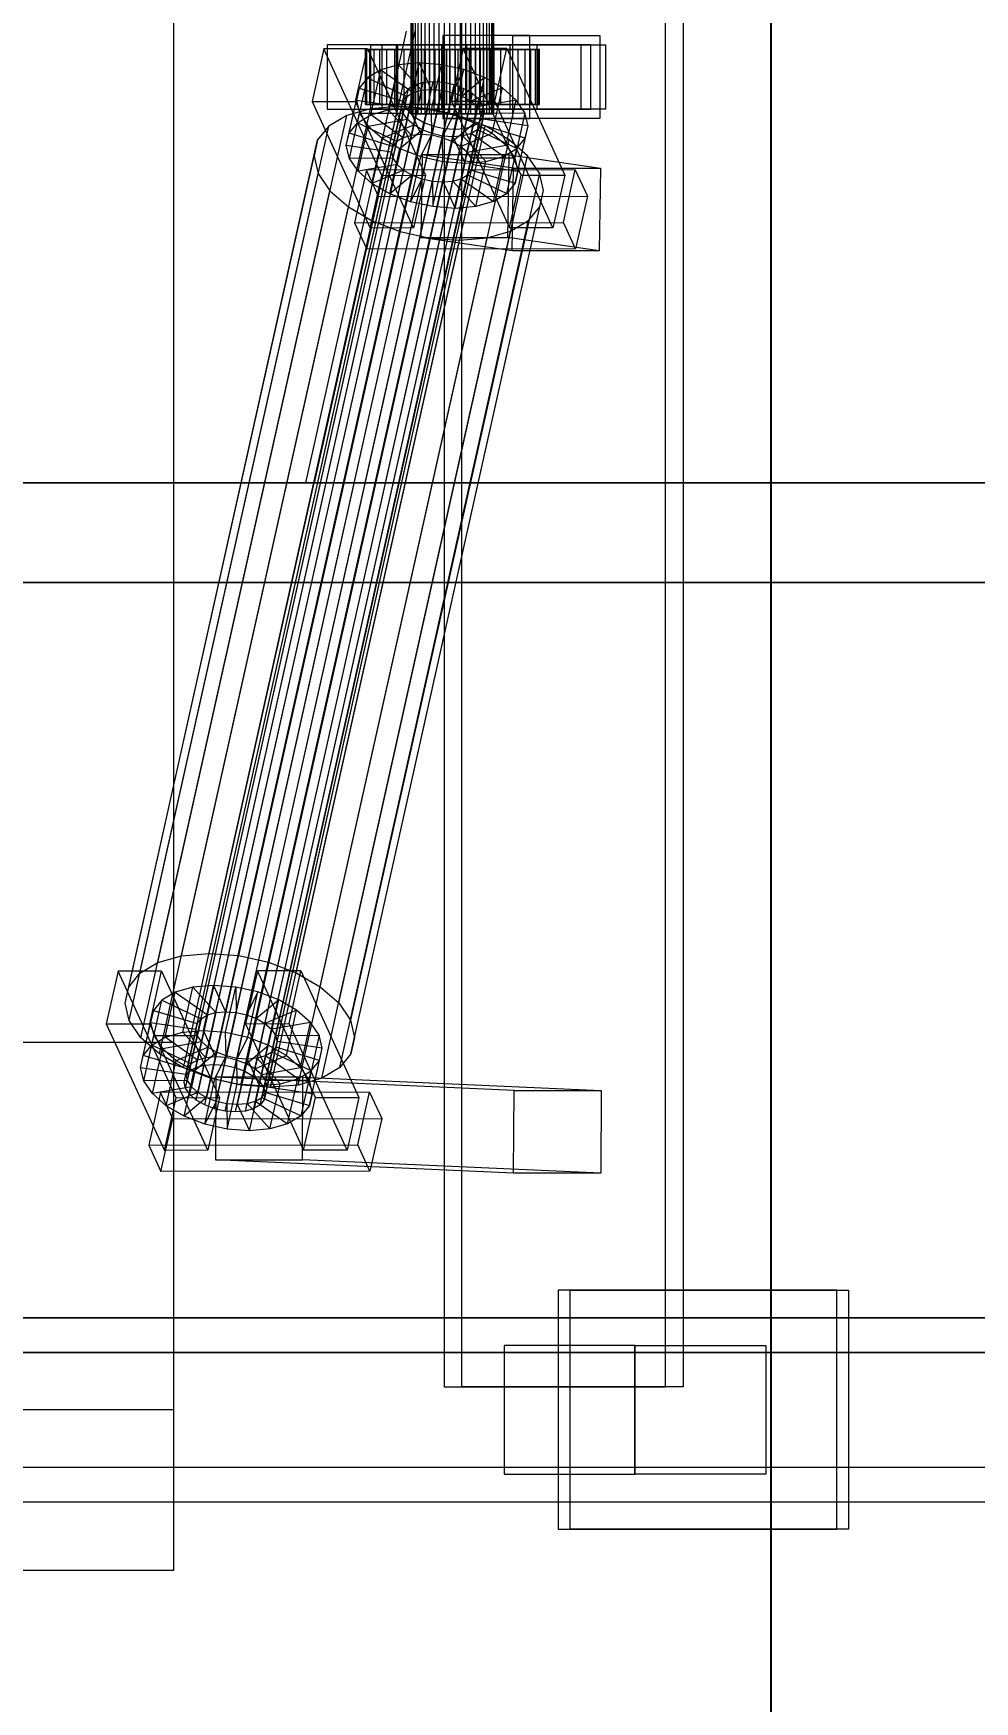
# Model space of a CAD drawing. Header units: millimetres. Extents: x -1970 to 34302, y -65268 to 6837.
# Drawn here: x 9709 to 9913.8, y -18493.5 to -18130.5 of the extents above; entities that cross this region are included whole.
import ezdxf

# ---------------------------------------------------------------- set-up
doc = ezdxf.new("R2010")
doc.units = ezdxf.units.MM
for name, color, linetype, lineweight in [('COTAS_O', 1, 'Continuous', 0), ('superior_C01', 7, 'Continuous', 0), ('superior_mezcladora', 7, 'Continuous', 0)]:
    doc.layers.add(name, color=color, linetype=linetype, lineweight=lineweight)
doc.dimstyles.new('R19_100', dxfattribs={"dimtxt": 250, "dimasz": 150, "dimexe": 150, "dimexo": 80, "dimgap": 100, "dimtad": 1, "dimtih": 1, "dimtoh": 1, "dimdsep": 46, "dimcen": 0.09, "dimadec": 0, "dimazin": 0, "dimtfac": 1, "dimtdec": 4, "dimtofl": 0, "dimtmove": 0, "dimatfit": 3, "dimfxl": 1, "dimtolj": 1, "dimtzin": 0, "dimarcsym": 0})

# ---------------------------------------------------------------- blocks, each defined once
blk = doc.blocks.new('*D29')
at = {"layer": 'COTAS_O', "color": 0, "lineweight": -2, "transparency": 16777216}
for p, q in [((10489.53, -17350), (9719.53, -17350)), ((9869.53, -18500), (9869.53, -17500)), ((10489.53, -18650), (9719.53, -18650))]:
    blk.add_line(p, q, dxfattribs=at)
at = {"layer": 'COTAS_O', "color": 0, "transparency": 16777216}
for points in [[(9844.53, -17500), (9894.53, -17500), (9869.53, -17350)], [(9844.53, -18500), (9894.53, -18500), (9869.53, -18650)]]:
    blk.add_solid(points, dxfattribs=at)
at = {"layer": 'Defpoints', "color": 0, "transparency": 16777216}
for p in [(9869.53, -17350), (10569.53, -17350), (10569.53, -18650)]:
    blk.add_point(p, dxfattribs=at)

msp = doc.modelspace()

# ---------------------------------------------------------------- linework, layer by layer
at = {"layer": 'superior_C01'}
for p, q in [((9798.421, -17575), (9798.421, -18425)), ((9802.263, -18425), (9802.263, -17575)), ((9846.546, -18425), (9846.546, -17575)), ((9850.389, -17575), (9850.389, -18425)), ((9791.218, -18148), (9791.218, -17852)), ((9791.375, -18148), (9791.375, -17852)), ((9791.673, -18148), (9791.673, -17852)), ((9792.133, -18148), (9792.133, -17852)), ((9792.709, -18148), (9792.709, -17852)), ((9793.441, -18148), (9793.441, -17852)), ((9794.256, -18148), (9794.256, -17852)), ((9795.209, -18148), (9795.209, -17852)), ((9796.208, -18148), (9796.208, -17852)), ((9797.318, -18148), (9797.318, -17852)), ((9798.432, -18148), (9798.432, -17852)), ((9799.623, -18148), (9799.623, -17852)), ((9800.776, -18148), (9800.776, -17852)), ((9801.967, -18148), (9801.967, -17852)), ((9803.081, -18148), (9803.081, -17852)), ((9804.191, -18148), (9804.191, -17852)), ((9805.19, -18148), (9805.19, -17852)), ((9806.143, -18148), (9806.143, -17852)), ((9806.958, -18148), (9806.958, -17852)), ((9807.689, -18148), (9807.689, -17852)), ((9808.266, -18148), (9808.266, -17852)), ((9808.726, -17852), (9808.726, -18148)), ((9809.024, -18148), (9809.024, -17852)), ((9809.181, -18148), (9809.181, -17852)), ((9790.156, -18130), (9768.23, -18228.298)), ((9770.141, -18228.298), (9792.067, -18130)), ((9817.037, -18131), (9798.09, -18131)), ((9798.09, -18131), (9798.09, -18149)), ((9813.33, -18131), (9798.09, -18131)), ((9813.33, -18149), (9813.33, -18131)), ((9813.33, -18131), (9832.277, -18131)), ((9817.037, -18149), (9817.037, -18131)), ((9817.037, -18131), (9832.277, -18131)), ((9832.277, -18131), (9832.277, -18149)), ((9772.205, -18133.859), (9769.647, -18145.327)), ((9781.679, -18133.847), (9772.205, -18133.859)), ((9784.825, -18161.391), (9772.205, -18133.859)), ((9782.414, -18133), (9772.941, -18133)), ((9772.941, -18133), (9772.941, -18147)), ((9788.309, -18133), (9772.941, -18133)), ((9779.121, -18145.315), (9781.679, -18133.847)), ((9781.569, -18134), (9781.238, -18134)), ((9781.238, -18134), (9791.218, -18134)), ((9781.238, -18146), (9781.238, -18134)), ((9781.238, -18134), (9782.2, -18134)), ((9783.17, -18134), (9781.569, -18134)), ((9781.569, -18134), (9791.375, -18134)), ((9781.569, -18146), (9781.569, -18134)), ((9781.679, -18133.847), (9794.299, -18161.379)), ((9782.2, -18134), (9791.673, -18134)), ((9782.2, -18146), (9782.2, -18134)), ((9782.2, -18134), (9784.387, -18134)), ((9782.414, -18147), (9782.414, -18133)), ((9782.414, -18133), (9797.783, -18133)), ((9785.931, -18134), (9783.17, -18134)), ((9783.17, -18134), (9792.133, -18134)), ((9783.17, -18146), (9783.17, -18134)), ((9784.387, -18134), (9792.709, -18134)), ((9784.387, -18146), (9784.387, -18134)), ((9784.387, -18134), (9787.653, -18134)), ((9830.3, -18133), (9784.827, -18133)), ((9784.827, -18133), (9784.827, -18147)), ((9788.029, -18133), (9784.827, -18133)), ((9789.665, -18134), (9785.931, -18134)), ((9785.931, -18134), (9793.441, -18134)), ((9785.931, -18146), (9785.931, -18134)), ((9787.653, -18134), (9794.256, -18134)), ((9787.653, -18146), (9787.653, -18134)), ((9787.653, -18134), (9791.773, -18134)), ((9788.029, -18147), (9788.029, -18133)), ((9788.029, -18133), (9833.502, -18133)), ((9788.309, -18147), (9788.309, -18133)), ((9788.309, -18133), (9797.783, -18133)), ((9794.116, -18134), (9789.665, -18134)), ((9789.665, -18134), (9795.209, -18134)), ((9789.665, -18146), (9789.665, -18134)), ((9791.218, -18134), (9791.375, -18134)), ((9791.218, -18134), (9791.218, -18146)), ((9791.673, -18134), (9791.218, -18134)), ((9791.375, -18134), (9792.133, -18134)), ((9791.375, -18134), (9791.375, -18146)), ((9791.673, -18134), (9791.673, -18146)), ((9792.709, -18134), (9791.673, -18134)), ((9791.773, -18134), (9796.208, -18134)), ((9791.773, -18146), (9791.773, -18134)), ((9791.773, -18134), (9796.468, -18134)), ((9792.133, -18134), (9793.441, -18134)), ((9792.133, -18134), (9792.133, -18146)), ((9792.709, -18134), (9792.709, -18146)), ((9794.256, -18134), (9792.709, -18134)), ((9793.441, -18134), (9795.209, -18134)), ((9793.441, -18134), (9793.441, -18146)), ((9798.982, -18134), (9794.116, -18134)), ((9794.116, -18134), (9797.318, -18134)), ((9794.116, -18146), (9794.116, -18134)), ((9794.256, -18134), (9794.256, -18146)), ((9796.208, -18134), (9794.256, -18134)), ((9795.209, -18134), (9797.318, -18134)), ((9795.209, -18134), (9795.209, -18146)), ((9796.208, -18134), (9796.208, -18146)), ((9798.432, -18134), (9796.208, -18134)), ((9796.468, -18134), (9798.432, -18134)), ((9796.468, -18146), (9796.468, -18134)), ((9796.468, -18134), (9801.417, -18134)), ((9797.318, -18134), (9799.623, -18134)), ((9797.318, -18134), (9797.318, -18146)), ((9797.783, -18133), (9797.783, -18147)), ((9798.432, -18134), (9798.432, -18146)), ((9800.776, -18134), (9798.432, -18134)), ((9803.931, -18134), (9798.982, -18134)), ((9798.982, -18134), (9799.623, -18134)), ((9798.982, -18146), (9798.982, -18134)), ((9799.623, -18134), (9801.967, -18134)), ((9799.623, -18134), (9799.623, -18146)), ((9802.521, -18133.821), (9799.963, -18145.289)), ((9801.417, -18134), (9800.776, -18134)), ((9800.776, -18134), (9800.776, -18146)), ((9803.081, -18134), (9800.776, -18134)), ((9801.417, -18146), (9801.417, -18134)), ((9801.417, -18134), (9806.283, -18134)), ((9803.931, -18134), (9801.967, -18134)), ((9801.967, -18134), (9804.191, -18134)), ((9801.967, -18134), (9801.967, -18146)), ((9811.994, -18133.809), (9802.521, -18133.821)), ((9815.141, -18161.353), (9802.521, -18133.821)), ((9806.283, -18134), (9803.081, -18134)), ((9803.081, -18134), (9803.081, -18146)), ((9805.19, -18134), (9803.081, -18134)), ((9812.73, -18133), (9803.256, -18133)), ((9803.256, -18133), (9803.256, -18147)), ((9818.625, -18133), (9803.256, -18133)), ((9808.626, -18134), (9803.931, -18134)), ((9803.931, -18146), (9803.931, -18134)), ((9808.626, -18134), (9804.191, -18134)), ((9804.191, -18134), (9806.143, -18134)), ((9804.191, -18134), (9804.191, -18146)), ((9810.734, -18134), (9805.19, -18134)), ((9805.19, -18134), (9805.19, -18146)), ((9806.958, -18134), (9805.19, -18134)), ((9812.746, -18134), (9806.143, -18134)), ((9806.143, -18134), (9807.689, -18134)), ((9806.143, -18134), (9806.143, -18146)), ((9806.283, -18146), (9806.283, -18134)), ((9806.283, -18134), (9810.734, -18134)), ((9814.468, -18134), (9806.958, -18134)), ((9806.958, -18134), (9806.958, -18146)), ((9808.266, -18134), (9806.958, -18134)), ((9816.011, -18134), (9807.689, -18134)), ((9807.689, -18134), (9808.726, -18134)), ((9807.689, -18134), (9807.689, -18146)), ((9817.229, -18134), (9808.266, -18134)), ((9808.266, -18134), (9808.266, -18146)), ((9809.024, -18134), (9808.266, -18134)), ((9812.746, -18134), (9808.626, -18134)), ((9808.626, -18146), (9808.626, -18134)), ((9808.726, -18134), (9818.199, -18134)), ((9808.726, -18146), (9808.726, -18134)), ((9808.726, -18134), (9809.181, -18134)), ((9818.829, -18134), (9809.024, -18134)), ((9809.024, -18134), (9809.024, -18146)), ((9809.181, -18134), (9809.024, -18134)), ((9819.16, -18134), (9809.181, -18134)), ((9809.181, -18134), (9809.181, -18146)), ((9809.436, -18145.277), (9811.994, -18133.809)), ((9810.734, -18146), (9810.734, -18134)), ((9810.734, -18134), (9814.468, -18134)), ((9811.994, -18133.809), (9824.614, -18161.341)), ((9812.73, -18147), (9812.73, -18133)), ((9812.73, -18133), (9828.098, -18133)), ((9816.011, -18134), (9812.746, -18134)), ((9812.746, -18146), (9812.746, -18134)), ((9814.468, -18146), (9814.468, -18134)), ((9814.468, -18134), (9817.229, -18134)), ((9818.199, -18134), (9816.011, -18134)), ((9816.011, -18146), (9816.011, -18134)), ((9817.229, -18146), (9817.229, -18134)), ((9817.229, -18134), (9818.829, -18134)), ((9818.199, -18134), (9818.199, -18146)), ((9819.16, -18134), (9818.199, -18134)), ((9818.625, -18147), (9818.625, -18133)), ((9818.625, -18133), (9828.098, -18133)), ((9818.829, -18146), (9818.829, -18134)), ((9818.829, -18134), (9819.16, -18134)), ((9819.16, -18146), (9819.16, -18134)), ((9828.098, -18133), (9828.098, -18147)), ((9830.3, -18147), (9830.3, -18133)), ((9830.3, -18133), (9833.502, -18133)), ((9833.502, -18133), (9833.502, -18147)), ((9784.638, -18138.419), (9781.704, -18140.156)), ((9782.445, -18148.249), (9784.638, -18138.419)), ((9788.48, -18137.325), (9784.638, -18138.419)), ((9784.638, -18138.419), (9791.652, -18143.38)), ((9786.288, -18147.155), (9788.48, -18137.325)), ((9792.969, -18136.948), (9788.48, -18137.325)), ((9788.48, -18137.325), (9793.472, -18142.862)), ((9790.776, -18146.777), (9792.969, -18136.948)), ((9797.798, -18137.313), (9792.969, -18136.948)), ((9792.969, -18136.948), (9795.598, -18142.683)), ((9795.605, -18147.143), (9797.798, -18137.313)), ((9802.638, -18138.396), (9797.798, -18137.313)), ((9797.798, -18137.313), (9797.885, -18142.856)), ((9802.638, -18138.396), (9800.178, -18143.369)), ((9800.445, -18148.226), (9802.638, -18138.396)), ((9807.16, -18140.123), (9802.638, -18138.396)), ((9742.938, -18356.363), (9790.627, -18142.565)), ((9744.328, -18355.541), (9792.017, -18141.742)), ((9746.148, -18355.022), (9793.837, -18141.224)), ((9748.274, -18354.844), (9795.963, -18141.045)), ((9750.561, -18355.017), (9798.251, -18141.218)), ((9752.854, -18355.53), (9800.543, -18141.731)), ((9754.996, -18356.348), (9802.685, -18142.549)), ((9777.685, -18152.246), (9779.878, -18142.416)), ((9779.878, -18142.416), (9779.285, -18145.047)), ((9779.511, -18149.985), (9781.704, -18140.156)), ((9781.704, -18140.156), (9779.878, -18142.416)), ((9779.878, -18142.416), (9789.397, -18145.274)), ((9781.704, -18140.156), (9790.262, -18144.203)), ((9790.627, -18142.565), (9789.762, -18143.635)), ((9792.017, -18141.742), (9790.627, -18142.565)), ((9793.837, -18141.224), (9792.017, -18141.742)), ((9795.598, -18142.683), (9793.405, -18152.513)), ((9793.472, -18142.862), (9795.598, -18142.683)), ((9795.963, -18141.045), (9793.837, -18141.224)), ((9795.598, -18142.683), (9797.885, -18142.856)), ((9798.251, -18141.218), (9795.963, -18141.045)), ((9800.543, -18141.731), (9798.251, -18141.218)), ((9802.685, -18142.549), (9800.543, -18141.731)), ((9807.16, -18140.123), (9802.32, -18144.188)), ((9804.53, -18143.617), (9802.685, -18142.549)), ((9811.055, -18142.377), (9804.165, -18145.255)), ((9804.967, -18149.953), (9807.16, -18140.123)), ((9811.055, -18142.377), (9807.16, -18140.123)), ((9808.862, -18152.207), (9811.055, -18142.377)), ((9814.058, -18145.003), (9811.055, -18142.377)), ((9741.792, -18358.68), (9789.481, -18144.881)), ((9742.073, -18357.434), (9789.762, -18143.635)), ((9742.114, -18360.017), (9789.803, -18146.218)), ((9756.841, -18357.415), (9804.53, -18143.617)), ((9758.264, -18358.659), (9805.953, -18144.861)), ((9806.856, -18146.196), (9759.167, -18359.995)), ((9769.647, -18145.327), (9779.121, -18145.315)), ((9769.647, -18145.327), (9782.267, -18172.859)), ((9777.092, -18154.877), (9779.285, -18145.047)), ((9791.741, -18172.847), (9779.121, -18145.315)), ((9779.285, -18145.047), (9789.116, -18146.52)), ((9779.285, -18145.047), (9779.964, -18147.868)), ((9791.218, -18146), (9781.238, -18146)), ((9781.238, -18146), (9781.569, -18146)), ((9782.2, -18146), (9781.238, -18146)), ((9791.375, -18146), (9781.569, -18146)), ((9781.569, -18146), (9783.17, -18146)), ((9791.673, -18146), (9782.2, -18146)), ((9784.387, -18146), (9782.2, -18146)), ((9792.133, -18146), (9783.17, -18146)), ((9783.17, -18146), (9785.931, -18146)), ((9792.709, -18146), (9784.387, -18146)), ((9787.653, -18146), (9784.387, -18146)), ((9793.441, -18146), (9785.931, -18146)), ((9785.931, -18146), (9789.665, -18146)), ((9789.397, -18145.274), (9787.204, -18155.103)), ((9794.256, -18146), (9787.653, -18146)), ((9791.773, -18146), (9787.653, -18146)), ((9790.262, -18144.203), (9788.069, -18154.033)), ((9789.116, -18146.52), (9789.397, -18145.274)), ((9789.397, -18145.274), (9790.262, -18144.203)), ((9791.652, -18143.38), (9789.459, -18153.21)), ((9789.762, -18143.635), (9789.481, -18144.881)), ((9789.481, -18144.881), (9789.803, -18146.218)), ((9795.209, -18146), (9789.665, -18146)), ((9789.665, -18146), (9794.116, -18146)), ((9789.803, -18146.218), (9790.706, -18147.554)), ((9790.262, -18144.203), (9791.652, -18143.38)), ((9791.375, -18146), (9791.218, -18146)), ((9791.218, -18146), (9791.673, -18146)), ((9793.472, -18142.862), (9791.279, -18152.692)), ((9792.133, -18146), (9791.375, -18146)), ((9791.652, -18143.38), (9793.472, -18142.862)), ((9791.673, -18146), (9792.709, -18146)), ((9796.208, -18146), (9791.773, -18146)), ((9796.468, -18146), (9791.773, -18146)), ((9793.441, -18146), (9792.133, -18146)), ((9792.709, -18146), (9794.256, -18146)), ((9795.209, -18146), (9793.441, -18146)), ((9797.318, -18146), (9794.116, -18146)), ((9794.116, -18146), (9798.982, -18146)), ((9794.256, -18146), (9796.208, -18146)), ((9797.318, -18146), (9795.209, -18146)), ((9797.885, -18142.856), (9795.693, -18152.686)), ((9796.208, -18146), (9798.432, -18146)), ((9798.432, -18146), (9796.468, -18146)), ((9801.417, -18146), (9796.468, -18146)), ((9799.623, -18146), (9797.318, -18146)), ((9797.885, -18142.856), (9800.178, -18143.369)), ((9800.178, -18143.369), (9797.985, -18153.199)), ((9798.432, -18146), (9800.776, -18146)), ((9799.623, -18146), (9798.982, -18146)), ((9798.982, -18146), (9803.931, -18146)), ((9801.967, -18146), (9799.623, -18146)), ((9799.963, -18145.289), (9809.436, -18145.277)), ((9799.963, -18145.289), (9812.583, -18172.821)), ((9802.32, -18144.188), (9800.127, -18154.017)), ((9800.178, -18143.369), (9802.32, -18144.188)), ((9800.776, -18146), (9801.417, -18146)), ((9800.776, -18146), (9803.081, -18146)), ((9806.283, -18146), (9801.417, -18146)), ((9804.191, -18146), (9801.967, -18146)), ((9801.967, -18146), (9803.931, -18146)), ((9804.165, -18145.255), (9801.972, -18155.085)), ((9802.32, -18144.188), (9804.165, -18145.255)), ((9803.081, -18146), (9806.283, -18146)), ((9803.081, -18146), (9805.19, -18146)), ((9803.931, -18146), (9808.626, -18146)), ((9804.165, -18145.255), (9805.587, -18146.499)), ((9806.143, -18146), (9804.191, -18146)), ((9804.191, -18146), (9808.626, -18146)), ((9805.953, -18144.861), (9804.53, -18143.617)), ((9805.19, -18146), (9810.734, -18146)), ((9805.19, -18146), (9806.958, -18146)), ((9814.058, -18145.003), (9805.587, -18146.499)), ((9806.856, -18146.196), (9805.953, -18144.861)), ((9807.689, -18146), (9806.143, -18146)), ((9806.143, -18146), (9812.746, -18146)), ((9810.734, -18146), (9806.283, -18146)), ((9807.178, -18147.533), (9806.856, -18146.196)), ((9806.958, -18146), (9814.468, -18146)), ((9806.958, -18146), (9808.266, -18146)), ((9808.726, -18146), (9807.689, -18146)), ((9807.689, -18146), (9816.011, -18146)), ((9808.266, -18146), (9817.229, -18146)), ((9808.266, -18146), (9809.024, -18146)), ((9808.626, -18146), (9812.746, -18146)), ((9818.199, -18146), (9808.726, -18146)), ((9809.181, -18146), (9808.726, -18146)), ((9809.024, -18146), (9818.829, -18146)), ((9809.024, -18146), (9809.181, -18146)), ((9809.181, -18146), (9819.16, -18146)), ((9822.056, -18172.809), (9809.436, -18145.277)), ((9814.468, -18146), (9810.734, -18146)), ((9811.865, -18154.833), (9814.058, -18145.003)), ((9812.746, -18146), (9816.011, -18146)), ((9815.964, -18147.823), (9814.058, -18145.003)), ((9817.229, -18146), (9814.468, -18146)), ((9816.011, -18146), (9818.199, -18146)), ((9818.829, -18146), (9817.229, -18146)), ((9818.199, -18146), (9819.16, -18146)), ((9819.16, -18146), (9818.829, -18146)), ((9736.114, -18332.659), (9777.226, -18148.35)), ((9741.251, -18331.197), (9782.362, -18146.887)), ((9743.017, -18361.352), (9790.706, -18147.554)), ((9744.44, -18362.596), (9792.129, -18148.798)), ((9746.285, -18363.664), (9793.974, -18149.865)), ((9747.251, -18330.692), (9788.362, -18146.383)), ((9753.707, -18331.181), (9794.818, -18146.872)), ((9758.343, -18363.648), (9806.032, -18149.85)), ((9759.207, -18362.578), (9806.897, -18148.779)), ((9759.489, -18361.332), (9807.178, -18147.533)), ((9760.177, -18332.629), (9801.289, -18148.32)), ((9772.941, -18147), (9782.414, -18147)), ((9772.941, -18147), (9788.309, -18147)), ((9777.226, -18148.35), (9773.303, -18150.672)), ((9782.362, -18146.887), (9777.226, -18148.35)), ((9777.685, -18152.246), (9779.511, -18149.985)), ((9777.772, -18157.698), (9779.964, -18147.868)), ((9779.511, -18149.985), (9782.445, -18148.249)), ((9788.069, -18154.033), (9779.511, -18149.985)), ((9779.964, -18147.868), (9789.438, -18147.856)), ((9779.964, -18147.868), (9781.871, -18150.688)), ((9781.871, -18150.688), (9790.341, -18149.192)), ((9788.362, -18146.383), (9782.362, -18146.887)), ((9797.783, -18147), (9782.414, -18147)), ((9782.445, -18148.249), (9786.288, -18147.155)), ((9789.459, -18153.21), (9782.445, -18148.249)), ((9784.827, -18147), (9830.3, -18147)), ((9784.827, -18147), (9788.029, -18147)), ((9786.288, -18147.155), (9790.776, -18146.777)), ((9791.279, -18152.692), (9786.288, -18147.155)), ((9789.116, -18146.52), (9786.923, -18156.35)), ((9789.438, -18147.856), (9787.245, -18157.686)), ((9833.502, -18147), (9788.029, -18147)), ((9790.341, -18149.192), (9788.148, -18159.022)), ((9797.783, -18147), (9788.309, -18147)), ((9794.818, -18146.872), (9788.362, -18146.383)), ((9789.438, -18147.856), (9789.116, -18146.52)), ((9790.341, -18149.192), (9789.438, -18147.856)), ((9791.763, -18150.436), (9790.341, -18149.192)), ((9790.706, -18147.554), (9792.129, -18148.798)), ((9793.405, -18152.513), (9790.776, -18146.777)), ((9790.776, -18146.777), (9795.605, -18147.143)), ((9791.673, -18148), (9791.218, -18148)), ((9791.218, -18148), (9791.375, -18148)), ((9791.375, -18148), (9792.133, -18148)), ((9792.709, -18148), (9791.673, -18148)), ((9792.129, -18148.798), (9793.974, -18149.865)), ((9792.133, -18148), (9793.441, -18148)), ((9794.256, -18148), (9792.709, -18148)), ((9793.441, -18148), (9795.209, -18148)), ((9793.974, -18149.865), (9796.116, -18150.683)), ((9796.208, -18148), (9794.256, -18148)), ((9801.289, -18148.32), (9794.818, -18146.872)), ((9795.209, -18148), (9797.318, -18148)), ((9795.693, -18152.686), (9795.605, -18147.143)), ((9795.605, -18147.143), (9800.445, -18148.226)), ((9798.432, -18148), (9796.208, -18148)), ((9797.318, -18148), (9799.623, -18148)), ((9797.985, -18153.199), (9800.445, -18148.226)), ((9798.09, -18149), (9817.037, -18149)), ((9813.33, -18149), (9798.09, -18149)), ((9800.776, -18148), (9798.432, -18148)), ((9799.623, -18148), (9801.967, -18148)), ((9800.127, -18154.017), (9804.967, -18149.953)), ((9800.445, -18148.226), (9804.967, -18149.953)), ((9803.081, -18148), (9800.776, -18148)), ((9807.333, -18150.629), (9801.289, -18148.32)), ((9801.967, -18148), (9804.191, -18148)), ((9805.19, -18148), (9803.081, -18148)), ((9803.256, -18147), (9812.73, -18147)), ((9803.256, -18147), (9818.625, -18147)), ((9805.587, -18146.499), (9803.395, -18156.329)), ((9804.191, -18148), (9806.143, -18148)), ((9804.298, -18157.665), (9806.49, -18147.835)), ((9806.812, -18149.171), (9804.62, -18159.001)), ((9804.642, -18150.672), (9806.032, -18149.85)), ((9804.967, -18149.953), (9808.862, -18152.207)), ((9806.958, -18148), (9805.19, -18148)), ((9805.587, -18146.499), (9806.49, -18147.835)), ((9806.032, -18149.85), (9806.897, -18148.779)), ((9806.143, -18148), (9807.689, -18148)), ((9806.49, -18147.835), (9815.964, -18147.823)), ((9806.49, -18147.835), (9806.812, -18149.171)), ((9806.812, -18149.171), (9806.531, -18150.417)), ((9816.644, -18150.644), (9806.812, -18149.171)), ((9806.897, -18148.779), (9807.178, -18147.533)), ((9808.266, -18148), (9806.958, -18148)), ((9807.689, -18148), (9808.726, -18148)), ((9809.024, -18148), (9808.266, -18148)), ((9808.726, -18148), (9809.181, -18148)), ((9809.181, -18148), (9809.024, -18148)), ((9828.098, -18147), (9812.73, -18147)), ((9832.277, -18149), (9813.33, -18149)), ((9815.964, -18147.823), (9813.771, -18157.653)), ((9816.644, -18150.644), (9815.964, -18147.823)), ((9832.277, -18149), (9817.037, -18149)), ((9828.098, -18147), (9818.625, -18147)), ((9833.502, -18147), (9830.3, -18147)), ((9732.192, -18334.981), (9773.303, -18150.672)), ((9748.427, -18364.482), (9796.116, -18150.683)), ((9750.719, -18364.995), (9798.408, -18151.196)), ((9753.007, -18365.168), (9800.696, -18151.369)), ((9755.133, -18364.989), (9802.822, -18151.191)), ((9756.953, -18364.471), (9804.642, -18150.672)), ((9766.222, -18334.938), (9807.333, -18150.629)), ((9773.303, -18150.672), (9770.862, -18153.694)), ((9777.092, -18154.877), (9777.685, -18152.246)), ((9787.204, -18155.103), (9777.685, -18152.246)), ((9779.678, -18160.518), (9781.871, -18150.688)), ((9781.871, -18150.688), (9784.874, -18153.314)), ((9782.681, -18163.144), (9784.874, -18153.314)), ((9784.874, -18153.314), (9791.763, -18150.436)), ((9784.874, -18153.314), (9788.769, -18155.567)), ((9789.459, -18153.21), (9788.069, -18154.033)), ((9788.769, -18155.567), (9793.608, -18151.503)), ((9791.279, -18152.692), (9789.459, -18153.21)), ((9791.763, -18150.436), (9789.571, -18160.266)), ((9793.405, -18152.513), (9791.279, -18152.692)), ((9793.608, -18151.503), (9791.416, -18161.333)), ((9793.608, -18151.503), (9791.763, -18150.436)), ((9793.29, -18157.295), (9795.75, -18152.321)), ((9795.693, -18152.686), (9793.405, -18152.513)), ((9795.75, -18152.321), (9793.558, -18162.151)), ((9795.75, -18152.321), (9793.608, -18151.503)), ((9797.985, -18153.199), (9795.693, -18152.686)), ((9798.043, -18152.835), (9795.75, -18152.321)), ((9798.043, -18152.835), (9795.85, -18162.664)), ((9796.116, -18150.683), (9798.408, -18151.196)), ((9800.127, -18154.017), (9797.985, -18153.199)), ((9798.131, -18158.378), (9798.043, -18152.835)), ((9800.33, -18153.008), (9798.043, -18152.835)), ((9800.33, -18153.008), (9798.138, -18162.837)), ((9798.408, -18151.196), (9800.696, -18151.369)), ((9802.457, -18152.829), (9800.264, -18162.659)), ((9802.457, -18152.829), (9800.33, -18153.008)), ((9802.96, -18158.743), (9800.33, -18153.008)), ((9800.696, -18151.369), (9802.822, -18151.191)), ((9801.972, -18155.085), (9808.862, -18152.207)), ((9804.276, -18152.311), (9802.084, -18162.14)), ((9804.276, -18152.311), (9802.457, -18152.829)), ((9807.448, -18158.366), (9802.457, -18152.829)), ((9802.822, -18151.191), (9804.642, -18150.672)), ((9805.666, -18151.488), (9803.474, -18161.318)), ((9805.666, -18151.488), (9804.276, -18152.311)), ((9811.29, -18157.272), (9804.276, -18152.311)), ((9806.531, -18150.417), (9804.339, -18160.247)), ((9806.531, -18150.417), (9805.666, -18151.488)), ((9814.224, -18155.535), (9805.666, -18151.488)), ((9816.05, -18153.275), (9806.531, -18150.417)), ((9812.541, -18153.641), (9807.333, -18150.629)), ((9808.862, -18152.207), (9811.865, -18154.833)), ((9813.858, -18163.105), (9816.05, -18153.275)), ((9814.224, -18155.535), (9816.05, -18153.275)), ((9814.451, -18160.474), (9816.644, -18150.644)), ((9816.05, -18153.275), (9816.644, -18150.644)), ((9728.958, -18341.52), (9770.069, -18157.211)), ((9729.751, -18338.003), (9770.862, -18153.694)), ((9770.862, -18153.694), (9770.069, -18157.211)), ((9770.069, -18157.211), (9770.978, -18160.982)), ((9771.429, -18337.95), (9812.541, -18153.641)), ((9775.444, -18341.461), (9816.555, -18157.152)), ((9786.923, -18156.35), (9777.092, -18154.877)), ((9777.772, -18157.698), (9777.092, -18154.877)), ((9786.576, -18165.397), (9788.769, -18155.567)), ((9787.204, -18155.103), (9786.923, -18156.35)), ((9786.923, -18156.35), (9787.245, -18157.686)), ((9788.069, -18154.033), (9787.204, -18155.103)), ((9788.769, -18155.567), (9793.29, -18157.295)), ((9793.575, -18156.962), (9793.309, -18174.943)), ((9812.521, -18156.962), (9793.575, -18156.962)), ((9813.457, -18159.83), (9793.575, -18156.962)), ((9801.972, -18155.085), (9800.127, -18154.017)), ((9803.395, -18156.329), (9801.972, -18155.085)), ((9803.395, -18156.329), (9811.865, -18154.833)), ((9804.298, -18157.665), (9803.395, -18156.329)), ((9811.29, -18157.272), (9814.224, -18155.535)), ((9811.865, -18154.833), (9813.771, -18157.653)), ((9812.032, -18165.365), (9814.224, -18155.535)), ((9812.255, -18174.943), (9812.521, -18156.962)), ((9812.521, -18156.962), (9832.404, -18159.83)), ((9816.555, -18157.152), (9812.541, -18153.641)), ((9819.104, -18160.922), (9816.555, -18157.152)), ((9787.245, -18157.686), (9777.772, -18157.698)), ((9779.678, -18160.518), (9777.772, -18157.698)), ((9781.457, -18160.247), (9778.899, -18171.715)), ((9788.148, -18159.022), (9779.678, -18160.518)), ((9782.681, -18163.144), (9779.678, -18160.518)), ((9826.931, -18160.19), (9781.457, -18160.247)), ((9784.087, -18165.983), (9781.457, -18160.247)), ((9789.571, -18160.266), (9782.681, -18163.144)), ((9787.245, -18157.686), (9788.148, -18159.022)), ((9788.148, -18159.022), (9789.571, -18160.266)), ((9789.571, -18160.266), (9791.416, -18161.333)), ((9791.098, -18167.125), (9793.29, -18157.295)), ((9793.29, -18157.295), (9798.131, -18158.378)), ((9795.938, -18168.208), (9798.131, -18158.378)), ((9798.131, -18158.378), (9802.96, -18158.743)), ((9800.767, -18168.573), (9802.96, -18158.743)), ((9802.96, -18158.743), (9807.448, -18158.366)), ((9803.474, -18161.318), (9804.339, -18160.247)), ((9813.771, -18157.653), (9804.298, -18157.665)), ((9804.62, -18159.001), (9804.298, -18157.665)), ((9804.339, -18160.247), (9804.62, -18159.001)), ((9804.339, -18160.247), (9813.858, -18163.105)), ((9804.62, -18159.001), (9814.451, -18160.474)), ((9805.255, -18168.196), (9807.448, -18158.366)), ((9807.448, -18158.366), (9811.29, -18157.272)), ((9809.098, -18167.102), (9811.29, -18157.272)), ((9813.191, -18177.811), (9813.457, -18159.83)), ((9813.457, -18159.83), (9832.404, -18159.83)), ((9813.771, -18157.653), (9814.451, -18160.474)), ((9814.451, -18160.474), (9813.858, -18163.105)), ((9824.373, -18171.658), (9826.931, -18160.19)), ((9826.931, -18160.19), (9829.56, -18165.926)), ((9832.404, -18159.83), (9832.138, -18177.811)), ((9729.866, -18345.291), (9770.978, -18160.982)), ((9770.978, -18160.982), (9773.526, -18164.752)), ((9819.104, -18160.922), (9777.992, -18345.231)), ((9782.267, -18172.859), (9784.825, -18161.391)), ((9786.576, -18165.397), (9782.681, -18163.144)), ((9784.825, -18161.391), (9794.299, -18161.379)), ((9791.416, -18161.333), (9786.576, -18165.397)), ((9793.558, -18162.151), (9791.098, -18167.125)), ((9791.416, -18161.333), (9793.558, -18162.151)), ((9794.299, -18161.379), (9791.741, -18172.847)), ((9793.558, -18162.151), (9795.85, -18162.664)), ((9795.85, -18162.664), (9795.938, -18168.208)), ((9795.85, -18162.664), (9798.138, -18162.837)), ((9798.138, -18162.837), (9800.264, -18162.659)), ((9798.138, -18162.837), (9800.767, -18168.573)), ((9800.264, -18162.659), (9802.084, -18162.14)), ((9800.264, -18162.659), (9805.255, -18168.196)), ((9802.084, -18162.14), (9803.474, -18161.318)), ((9802.084, -18162.14), (9809.098, -18167.102)), ((9803.474, -18161.318), (9812.032, -18165.365)), ((9813.858, -18163.105), (9812.032, -18165.365)), ((9812.583, -18172.821), (9815.141, -18161.353)), ((9815.141, -18161.353), (9824.614, -18161.341)), ((9820.012, -18164.693), (9819.104, -18160.922)), ((9824.614, -18161.341), (9822.056, -18172.809)), ((9732.415, -18349.061), (9773.526, -18164.752)), ((9773.526, -18164.752), (9777.541, -18168.263)), ((9778.901, -18349.002), (9820.012, -18164.693)), ((9781.529, -18177.451), (9784.087, -18165.983)), ((9784.087, -18165.983), (9829.56, -18165.926)), ((9791.098, -18167.125), (9786.576, -18165.397)), ((9795.938, -18168.208), (9791.098, -18167.125)), ((9809.098, -18167.102), (9805.255, -18168.196)), ((9812.032, -18165.365), (9809.098, -18167.102)), ((9819.219, -18168.21), (9820.012, -18164.693)), ((9829.56, -18165.926), (9827.002, -18177.394)), ((9736.429, -18352.572), (9777.541, -18168.263)), ((9741.636, -18355.584), (9782.748, -18171.275)), ((9775.667, -18355.541), (9816.778, -18171.232)), ((9777.541, -18168.263), (9782.748, -18171.275)), ((9778.107, -18352.519), (9819.219, -18168.21)), ((9778.899, -18171.715), (9824.373, -18171.658)), ((9778.899, -18171.715), (9781.529, -18177.451)), ((9782.748, -18171.275), (9788.793, -18173.584)), ((9800.767, -18168.573), (9795.938, -18168.208)), ((9805.255, -18168.196), (9800.767, -18168.573)), ((9812.856, -18173.554), (9816.778, -18171.232)), ((9816.778, -18171.232), (9819.219, -18168.21)), ((9827.002, -18177.394), (9824.373, -18171.658)), ((9747.681, -18357.893), (9788.793, -18173.584)), ((9754.152, -18359.341), (9795.263, -18175.032)), ((9766.608, -18359.326), (9807.719, -18175.016)), ((9771.744, -18357.863), (9812.856, -18173.554)), ((9791.741, -18172.847), (9782.267, -18172.859)), ((9788.793, -18173.584), (9795.263, -18175.032)), ((9793.309, -18174.943), (9812.255, -18174.943)), ((9813.191, -18177.811), (9793.309, -18174.943)), ((9795.263, -18175.032), (9801.719, -18175.521)), ((9801.719, -18175.521), (9807.719, -18175.016)), ((9807.719, -18175.016), (9812.856, -18173.554)), ((9832.138, -18177.811), (9812.255, -18174.943)), ((9822.056, -18172.809), (9812.583, -18172.821)), ((9760.607, -18359.83), (9801.719, -18175.521)), ((9827.002, -18177.394), (9781.529, -18177.451)), ((9832.138, -18177.811), (9813.191, -18177.811)), ((9768.23, -18228.298), (9341.672, -18228.298)), ((9343.584, -18228.298), (9770.141, -18228.298)), ((9768.23, -18228.298), (9770.141, -18228.298)), ((10194.787, -18228.298), (9768.23, -18228.298)), ((9770.141, -18228.298), (10196.698, -18228.298)), ((11002.451, -18250), (2012.494, -18250)), ((2014.103, -18250), (11004.06, -18250)), ((9736.114, -18332.659), (9741.251, -18331.197)), ((9741.251, -18331.197), (9747.251, -18330.692)), ((9747.251, -18330.692), (9753.707, -18331.181)), ((9753.707, -18331.181), (9760.177, -18332.629)), ((9727.439, -18334.551), (9724.881, -18346.02)), ((9736.913, -18334.539), (9727.439, -18334.551)), ((9740.06, -18362.083), (9727.439, -18334.551)), ((9729.751, -18338.003), (9732.192, -18334.981)), ((9732.192, -18334.981), (9736.114, -18332.659)), ((9734.355, -18346.008), (9736.913, -18334.539)), ((9736.913, -18334.539), (9749.533, -18362.071)), ((9757.755, -18334.513), (9755.197, -18345.981)), ((9767.228, -18334.501), (9757.755, -18334.513)), ((9770.375, -18362.045), (9757.755, -18334.513)), ((9760.177, -18332.629), (9766.222, -18334.938)), ((9764.67, -18345.969), (9767.228, -18334.501)), ((9766.222, -18334.938), (9771.429, -18337.95)), ((9767.228, -18334.501), (9779.849, -18362.033)), ((9728.958, -18341.52), (9729.751, -18338.003)), ((9743.714, -18338.017), (9739.872, -18339.111)), ((9741.522, -18347.847), (9743.714, -18338.017)), ((9748.203, -18337.64), (9743.714, -18338.017)), ((9743.714, -18338.017), (9748.706, -18343.554)), ((9746.01, -18347.47), (9748.203, -18337.64)), ((9753.032, -18338.005), (9748.203, -18337.64)), ((9748.203, -18337.64), (9750.832, -18343.376)), ((9750.839, -18347.835), (9753.032, -18338.005)), ((9757.872, -18339.088), (9753.032, -18338.005)), ((9753.032, -18338.005), (9753.12, -18343.549)), ((9771.429, -18337.95), (9775.444, -18341.461)), ((9729.866, -18345.291), (9728.958, -18341.52)), ((9734.746, -18350.678), (9736.938, -18340.848)), ((9736.938, -18340.848), (9735.112, -18343.108)), ((9739.872, -18339.111), (9736.938, -18340.848)), ((9736.938, -18340.848), (9745.496, -18344.895)), ((9737.68, -18348.941), (9739.872, -18339.111)), ((9739.872, -18339.111), (9746.886, -18344.073)), ((9757.872, -18339.088), (9755.412, -18344.062)), ((9755.679, -18348.918), (9757.872, -18339.088)), ((9762.394, -18340.816), (9757.554, -18344.88)), ((9762.394, -18340.816), (9757.872, -18339.088)), ((9760.201, -18350.645), (9762.394, -18340.816)), ((9766.289, -18343.069), (9762.394, -18340.816)), ((9775.444, -18341.461), (9777.992, -18345.231)), ((9724.881, -18346.02), (9734.355, -18346.008)), ((9724.881, -18346.02), (9737.502, -18373.551)), ((9732.415, -18349.061), (9729.866, -18345.291)), ((9732.326, -18355.569), (9734.519, -18345.739)), ((9732.92, -18352.938), (9735.112, -18343.108)), ((9746.975, -18373.539), (9734.355, -18346.008)), ((9735.112, -18343.108), (9734.519, -18345.739)), ((9734.519, -18345.739), (9744.35, -18347.212)), ((9734.519, -18345.739), (9735.199, -18348.56)), ((9735.112, -18343.108), (9744.631, -18345.966)), ((9744.631, -18345.966), (9742.439, -18355.796)), ((9745.496, -18344.895), (9743.304, -18354.725)), ((9744.35, -18347.212), (9744.631, -18345.966)), ((9744.631, -18345.966), (9745.496, -18344.895)), ((9746.886, -18344.073), (9744.693, -18353.902)), ((9745.496, -18344.895), (9746.886, -18344.073)), ((9748.706, -18343.554), (9746.513, -18353.384)), ((9746.886, -18344.073), (9748.706, -18343.554)), ((9750.832, -18343.376), (9748.64, -18353.205)), ((9748.706, -18343.554), (9750.832, -18343.376)), ((9750.832, -18343.376), (9753.12, -18343.549)), ((9753.12, -18343.549), (9750.927, -18353.378)), ((9753.12, -18343.549), (9755.412, -18344.062)), ((9755.412, -18344.062), (9753.22, -18353.892)), ((9755.197, -18345.981), (9764.67, -18345.969)), ((9755.197, -18345.981), (9767.817, -18373.513)), ((9757.554, -18344.88), (9755.362, -18354.71)), ((9755.412, -18344.062), (9757.554, -18344.88)), ((9759.399, -18345.947), (9757.207, -18355.777)), ((9757.554, -18344.88), (9759.399, -18345.947)), ((9766.289, -18343.069), (9759.399, -18345.947)), ((9759.399, -18345.947), (9760.822, -18347.191)), ((9769.292, -18345.695), (9760.822, -18347.191)), ((9764.096, -18352.899), (9766.289, -18343.069)), ((9777.291, -18373.501), (9764.67, -18345.969)), ((9769.292, -18345.695), (9766.289, -18343.069)), ((9767.099, -18355.525), (9769.292, -18345.695)), ((9771.198, -18348.515), (9769.292, -18345.695)), ((9777.992, -18345.231), (9778.901, -18349.002)), ((9736.429, -18352.572), (9732.415, -18349.061)), ((9733.006, -18358.39), (9735.199, -18348.56)), ((9734.746, -18350.678), (9737.68, -18348.941)), ((9735.199, -18348.56), (9744.672, -18348.548)), ((9735.199, -18348.56), (9737.105, -18351.38)), ((9737.68, -18348.941), (9741.522, -18347.847)), ((9744.693, -18353.902), (9737.68, -18348.941)), ((9741.522, -18347.847), (9746.01, -18347.47)), ((9746.513, -18353.384), (9741.522, -18347.847)), ((9744.35, -18347.212), (9742.158, -18357.042)), ((9744.672, -18348.548), (9742.48, -18358.378)), ((9744.672, -18348.548), (9744.35, -18347.212)), ((9745.575, -18349.884), (9744.672, -18348.548)), ((9748.64, -18353.205), (9746.01, -18347.47)), ((9746.01, -18347.47), (9750.839, -18347.835)), ((9750.927, -18353.378), (9750.839, -18347.835)), ((9750.839, -18347.835), (9755.679, -18348.918)), ((9753.22, -18353.892), (9755.679, -18348.918)), ((9755.679, -18348.918), (9760.201, -18350.645)), ((9760.822, -18347.191), (9758.629, -18357.021)), ((9759.532, -18358.357), (9761.725, -18348.527)), ((9760.822, -18347.191), (9761.725, -18348.527)), ((9761.725, -18348.527), (9771.198, -18348.515)), ((9761.725, -18348.527), (9762.047, -18349.863)), ((9771.198, -18348.515), (9769.006, -18358.345)), ((9771.878, -18351.336), (9771.198, -18348.515)), ((9778.901, -18349.002), (9778.107, -18352.519)), ((9732.326, -18355.569), (9732.92, -18352.938)), ((9732.92, -18352.938), (9734.746, -18350.678)), ((9742.439, -18355.796), (9732.92, -18352.938)), ((9743.304, -18354.725), (9734.746, -18350.678)), ((9734.912, -18361.21), (9737.105, -18351.38)), ((9741.636, -18355.584), (9736.429, -18352.572)), ((9737.105, -18351.38), (9745.575, -18349.884)), ((9737.105, -18351.38), (9740.108, -18354.006)), ((9740.108, -18354.006), (9746.998, -18351.128)), ((9745.575, -18349.884), (9743.383, -18359.714)), ((9744.003, -18356.26), (9748.843, -18352.196)), ((9746.998, -18351.128), (9744.805, -18360.958)), ((9746.998, -18351.128), (9745.575, -18349.884)), ((9748.64, -18353.205), (9746.513, -18353.384)), ((9748.843, -18352.196), (9746.65, -18362.025)), ((9748.843, -18352.196), (9746.998, -18351.128)), ((9748.525, -18357.987), (9750.985, -18353.014)), ((9750.927, -18353.378), (9748.64, -18353.205)), ((9750.985, -18353.014), (9748.792, -18362.843)), ((9750.985, -18353.014), (9748.843, -18352.196)), ((9753.277, -18353.527), (9750.985, -18353.014)), ((9755.362, -18354.71), (9760.201, -18350.645)), ((9757.207, -18355.777), (9764.096, -18352.899)), ((9759.511, -18353.003), (9757.318, -18362.833)), ((9759.511, -18353.003), (9757.691, -18353.521)), ((9760.901, -18352.18), (9758.708, -18362.01)), ((9760.901, -18352.18), (9759.511, -18353.003)), ((9766.525, -18357.964), (9759.511, -18353.003)), ((9761.765, -18351.109), (9759.573, -18360.939)), ((9762.047, -18349.863), (9759.854, -18359.693)), ((9760.201, -18350.645), (9764.096, -18352.899)), ((9761.765, -18351.109), (9760.901, -18352.18)), ((9769.459, -18356.228), (9760.901, -18352.18)), ((9762.047, -18349.863), (9761.765, -18351.109)), ((9771.284, -18353.967), (9761.765, -18351.109)), ((9771.878, -18351.336), (9762.047, -18349.863)), ((9764.096, -18352.899), (9767.099, -18355.525)), ((9769.685, -18361.166), (9771.878, -18351.336)), ((9771.284, -18353.967), (9771.878, -18351.336)), ((9778.107, -18352.519), (9775.667, -18355.541)), ((9742.158, -18357.042), (9732.326, -18355.569)), ((9733.006, -18358.39), (9732.326, -18355.569)), ((9737.915, -18363.836), (9740.108, -18354.006)), ((9740.108, -18354.006), (9744.003, -18356.26)), ((9747.681, -18357.893), (9741.636, -18355.584)), ((9741.81, -18366.09), (9744.003, -18356.26)), ((9742.073, -18357.434), (9742.938, -18356.363)), ((9742.439, -18355.796), (9742.158, -18357.042)), ((9743.304, -18354.725), (9742.439, -18355.796)), ((9742.938, -18356.363), (9744.328, -18355.541)), ((9744.693, -18353.902), (9743.304, -18354.725)), ((9744.003, -18356.26), (9748.525, -18357.987)), ((9744.328, -18355.541), (9746.148, -18355.022)), ((9746.513, -18353.384), (9744.693, -18353.902)), ((9746.148, -18355.022), (9748.274, -18354.844)), ((9748.274, -18354.844), (9750.561, -18355.017)), ((9750.561, -18355.017), (9752.854, -18355.53)), ((9753.22, -18353.892), (9750.927, -18353.378)), ((9753.277, -18353.527), (9751.085, -18363.357)), ((9752.854, -18355.53), (9754.996, -18356.348)), ((9755.362, -18354.71), (9753.22, -18353.892)), ((9753.365, -18359.07), (9753.277, -18353.527)), ((9755.565, -18353.7), (9753.277, -18353.527)), ((9755.565, -18353.7), (9753.372, -18363.53)), ((9754.996, -18356.348), (9756.841, -18357.415)), ((9757.207, -18355.777), (9755.362, -18354.71)), ((9757.691, -18353.521), (9755.498, -18363.351)), ((9757.691, -18353.521), (9755.565, -18353.7)), ((9758.194, -18359.436), (9755.565, -18353.7)), ((9758.629, -18357.021), (9757.207, -18355.777)), ((9762.682, -18359.058), (9757.691, -18353.521)), ((9758.629, -18357.021), (9767.099, -18355.525)), ((9766.525, -18357.964), (9769.459, -18356.228)), ((9767.099, -18355.525), (9769.006, -18358.345)), ((9767.266, -18366.057), (9769.459, -18356.228)), ((9769.092, -18363.797), (9771.284, -18353.967)), ((9769.459, -18356.228), (9771.284, -18353.967)), ((9775.667, -18355.541), (9771.744, -18357.863)), ((9742.48, -18358.378), (9733.006, -18358.39)), ((9734.912, -18361.21), (9733.006, -18358.39)), ((9743.383, -18359.714), (9734.912, -18361.21)), ((9741.792, -18358.68), (9742.073, -18357.434)), ((9742.114, -18360.017), (9741.792, -18358.68)), ((9743.017, -18361.352), (9742.114, -18360.017)), ((9742.158, -18357.042), (9742.48, -18358.378)), ((9742.48, -18358.378), (9743.383, -18359.714)), ((9743.383, -18359.714), (9744.805, -18360.958)), ((9746.332, -18367.817), (9748.525, -18357.987)), ((9754.152, -18359.341), (9747.681, -18357.893)), ((9748.525, -18357.987), (9753.365, -18359.07)), ((9748.717, -18357.646), (9748.635, -18375.644)), ((9767.664, -18357.646), (9748.717, -18357.646)), ((9813.592, -18360.514), (9748.717, -18357.646)), ((9751.172, -18368.9), (9753.365, -18359.07)), ((9753.365, -18359.07), (9758.194, -18359.436)), ((9760.607, -18359.83), (9754.152, -18359.341)), ((9756.001, -18369.265), (9758.194, -18359.436)), ((9756.841, -18357.415), (9758.264, -18358.659)), ((9758.194, -18359.436), (9762.682, -18359.058)), ((9758.264, -18358.659), (9759.167, -18359.995)), ((9759.532, -18358.357), (9758.629, -18357.021)), ((9759.167, -18359.995), (9759.489, -18361.332)), ((9769.006, -18358.345), (9759.532, -18358.357)), ((9759.854, -18359.693), (9759.532, -18358.357)), ((9759.573, -18360.939), (9759.854, -18359.693)), ((9759.854, -18359.693), (9769.685, -18361.166)), ((9760.49, -18368.888), (9762.682, -18359.058)), ((9766.608, -18359.326), (9760.607, -18359.83)), ((9762.682, -18359.058), (9766.525, -18357.964)), ((9764.332, -18367.794), (9766.525, -18357.964)), ((9771.744, -18357.863), (9766.608, -18359.326)), ((9767.582, -18375.644), (9767.664, -18357.646)), ((9767.664, -18357.646), (9832.539, -18360.514)), ((9769.006, -18358.345), (9769.685, -18361.166)), ((9813.51, -18378.512), (9813.592, -18360.514)), ((9813.592, -18360.514), (9832.539, -18360.514)), ((9832.539, -18360.514), (9832.457, -18378.512)), ((9736.692, -18360.939), (9734.134, -18372.408)), ((9737.915, -18363.836), (9734.912, -18361.21)), ((9782.165, -18360.882), (9736.692, -18360.939)), ((9739.321, -18366.675), (9736.692, -18360.939)), ((9737.502, -18373.551), (9740.06, -18362.083)), ((9744.805, -18360.958), (9737.915, -18363.836)), ((9741.81, -18366.09), (9737.915, -18363.836)), ((9740.06, -18362.083), (9749.533, -18362.071)), ((9746.65, -18362.025), (9741.81, -18366.09)), ((9744.44, -18362.596), (9743.017, -18361.352)), ((9746.285, -18363.664), (9744.44, -18362.596)), ((9744.805, -18360.958), (9746.65, -18362.025)), ((9748.427, -18364.482), (9746.285, -18363.664)), ((9748.792, -18362.843), (9746.332, -18367.817)), ((9746.65, -18362.025), (9748.792, -18362.843)), ((9749.533, -18362.071), (9746.975, -18373.539)), ((9748.792, -18362.843), (9751.085, -18363.357)), ((9751.085, -18363.357), (9751.172, -18368.9)), ((9751.085, -18363.357), (9753.372, -18363.53)), ((9753.372, -18363.53), (9755.498, -18363.351)), ((9753.372, -18363.53), (9756.001, -18369.265)), ((9755.498, -18363.351), (9757.318, -18362.833)), ((9755.498, -18363.351), (9760.49, -18368.888)), ((9758.343, -18363.648), (9756.953, -18364.471)), ((9757.318, -18362.833), (9758.708, -18362.01)), ((9757.318, -18362.833), (9764.332, -18367.794)), ((9759.207, -18362.578), (9758.343, -18363.648)), ((9758.708, -18362.01), (9759.573, -18360.939)), ((9758.708, -18362.01), (9767.266, -18366.057)), ((9759.489, -18361.332), (9759.207, -18362.578)), ((9759.573, -18360.939), (9769.092, -18363.797)), ((9769.092, -18363.797), (9767.266, -18366.057)), ((9767.817, -18373.513), (9770.375, -18362.045)), ((9769.685, -18361.166), (9769.092, -18363.797)), ((9770.375, -18362.045), (9779.849, -18362.033)), ((9779.849, -18362.033), (9777.291, -18373.501)), ((9779.607, -18372.35), (9782.165, -18360.882)), ((9782.165, -18360.882), (9784.794, -18366.618)), ((9736.763, -18378.143), (9739.321, -18366.675)), ((9739.321, -18366.675), (9784.794, -18366.618)), ((9746.332, -18367.817), (9741.81, -18366.09)), ((9750.719, -18364.995), (9748.427, -18364.482)), ((9753.007, -18365.168), (9750.719, -18364.995)), ((9755.133, -18364.989), (9753.007, -18365.168)), ((9756.953, -18364.471), (9755.133, -18364.989)), ((9764.332, -18367.794), (9760.49, -18368.888)), ((9767.266, -18366.057), (9764.332, -18367.794)), ((9784.794, -18366.618), (9782.236, -18378.086)), ((9751.172, -18368.9), (9746.332, -18367.817)), ((9756.001, -18369.265), (9751.172, -18368.9)), ((9760.49, -18368.888), (9756.001, -18369.265)), ((9734.134, -18372.408), (9779.607, -18372.35)), ((9734.134, -18372.408), (9736.763, -18378.143)), ((9746.975, -18373.539), (9737.502, -18373.551)), ((9777.291, -18373.501), (9767.817, -18373.513)), ((9782.236, -18378.086), (9779.607, -18372.35)), ((9782.236, -18378.086), (9736.763, -18378.143)), ((9748.635, -18375.644), (9767.582, -18375.644)), ((9813.51, -18378.512), (9748.635, -18375.644)), ((9832.457, -18378.512), (9767.582, -18375.644)), ((9832.457, -18378.512), (9813.51, -18378.512)), ((9883.847, -18404), (9823.216, -18404)), ((9823.216, -18404), (9823.216, -18456)), ((9825.777, -18404), (9823.216, -18404)), ((9825.777, -18456), (9825.777, -18404)), ((9825.777, -18404), (9886.408, -18404)), ((9883.847, -18456), (9883.847, -18404)), ((9883.847, -18404), (9886.408, -18404)), ((9886.408, -18404), (9886.408, -18456)), ((10290.917, -18410), (9154.087, -18410)), ((9166.894, -18410), (10303.724, -18410)), ((10382.167, -18410), (9245.336, -18410)), ((9261.345, -18410), (10398.175, -18410)), ((10289.314, -18417.5), (9245.334, -18417.5)), ((9261.347, -18417.5), (10305.327, -18417.5)), ((9839.896, -18416), (9811.475, -18416)), ((9811.475, -18416), (9811.475, -18444)), ((9839.961, -18416), (9811.475, -18416)), ((9839.896, -18444), (9839.896, -18416)), ((9839.896, -18416), (9868.382, -18416)), ((9839.961, -18444), (9839.961, -18416)), ((9839.961, -18416), (9868.382, -18416)), ((9868.382, -18416), (9868.382, -18444)), ((9798.421, -18425), (9846.546, -18425)), ((9798.421, -18425), (9802.263, -18425)), ((9850.389, -18425), (9802.263, -18425)), ((9850.389, -18425), (9846.546, -18425)), ((9245.334, -18442.5), (10289.314, -18442.5)), ((9261.347, -18442.5), (10305.327, -18442.5)), ((9811.475, -18444), (9839.896, -18444)), ((9811.475, -18444), (9839.961, -18444)), ((9868.382, -18444), (9839.896, -18444)), ((9868.382, -18444), (9839.961, -18444)), ((9154.087, -18450), (10290.917, -18450)), ((9166.894, -18450), (10303.724, -18450)), ((9245.336, -18450), (10382.167, -18450)), ((9261.345, -18450), (10398.175, -18450)), ((9823.216, -18456), (9883.847, -18456)), ((9823.216, -18456), (9825.777, -18456)), ((9886.408, -18456), (9825.777, -18456)), ((9886.408, -18456), (9883.847, -18456))]:
    msp.add_line(p, q, dxfattribs=at)
at = {"layer": 'superior_mezcladora'}
for p, q in [((9739.529, -17705), (9739.529, -18465)), ((9659.529, -18350), (9739.529, -18350)), ((9739.529, -18350), (9739.529, -18430)), ((9739.529, -18430), (9659.529, -18430)), ((9739.529, -18465), (9319.529, -18465))]:
    msp.add_line(p, q, dxfattribs=at)

# ---------------------------------------------------------------- dimensions: what is measured, and where the dimension line sits
at = {"layer": 'COTAS_O'}
dim = msp.add_aligned_dim(p1=(10569.529, -18650), p2=(10569.529, -17350), distance=700, text='<> O', dimstyle='R19_100', dxfattribs=at)
dim.commit()
dim.dimension.update_dxf_attribs({"geometry": '*D29', "text_midpoint": (9869.529, -18000)})

doc.saveas('drawing.dxf')
